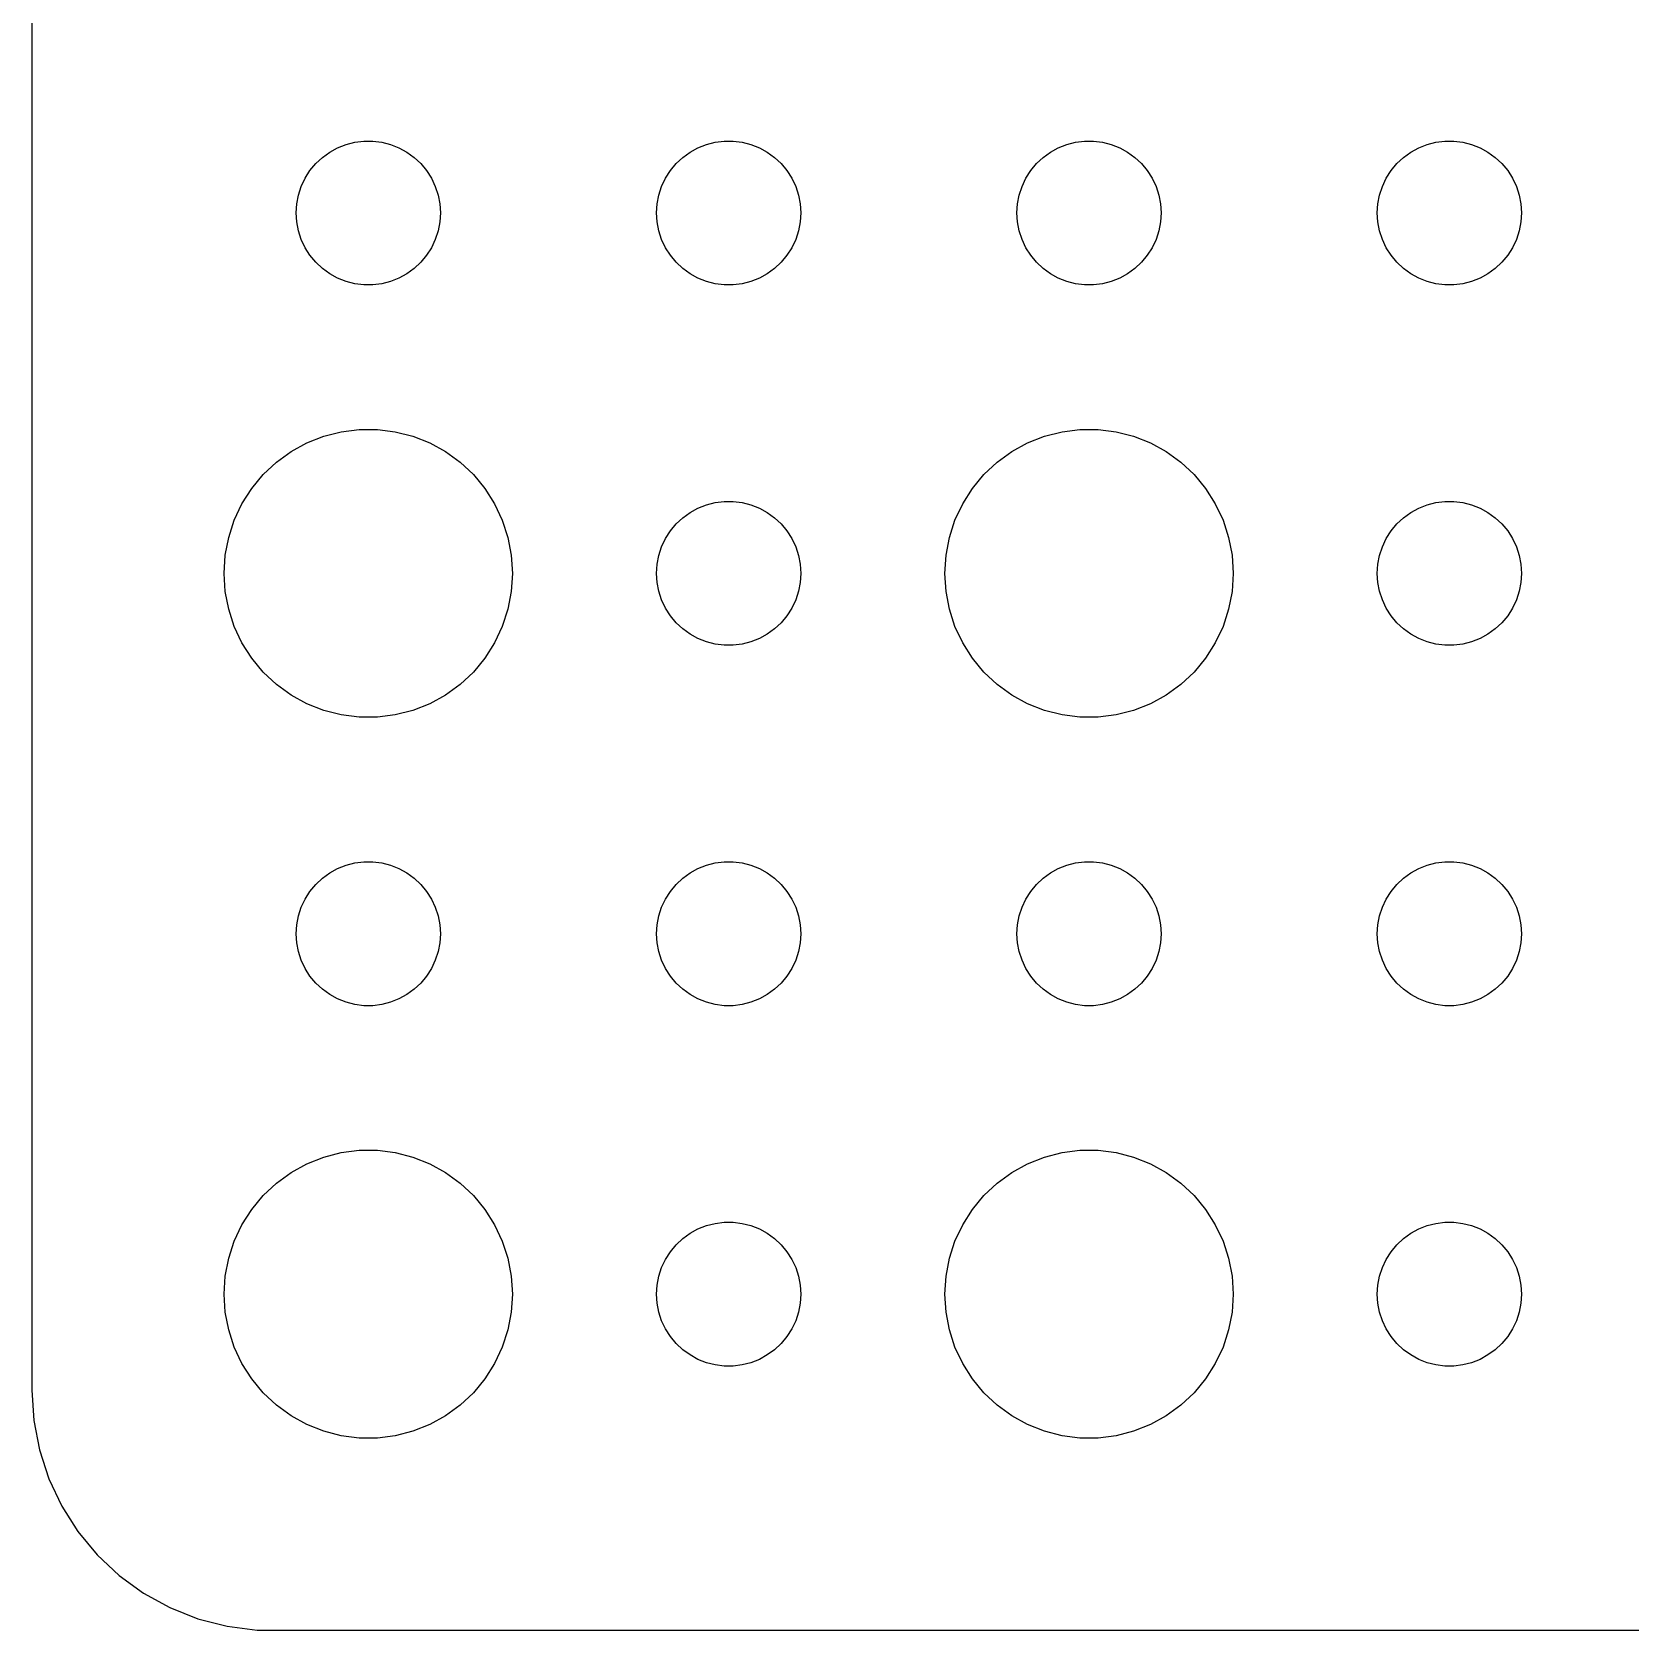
# Model space of a CAD drawing. Header units: metres. Extents: x -37 to 37, y 131 to 289.
# Drawn here: x -37 to -3.74, y 131.01 to 164.27 of the extents above; entities that cross this region are included whole.
import ezdxf

# ---------------------------------------------------------------- set-up
doc = ezdxf.new("R2010")
doc.units = ezdxf.units.M

msp = doc.modelspace()

# ---------------------------------------------------------------- linework, layer by layer
for p, q in [((-37, 200), (-37, 136)), ((-30.2811, 161.973), (-30.0942, 161.997)), ((-30.0942, 161.997), (-29.9058, 161.997)), ((-29.9058, 161.997), (-29.7189, 161.973)), ((-22.7811, 161.973), (-22.5942, 161.997)), ((-22.5942, 161.997), (-22.4058, 161.997)), ((-22.4058, 161.997), (-22.2189, 161.973)), ((-15.2811, 161.973), (-15.0942, 161.997)), ((-15.0942, 161.997), (-14.9058, 161.997)), ((-14.9058, 161.997), (-14.7189, 161.973)), ((-7.78107, 161.973), (-7.59418, 161.997)), ((-7.59418, 161.997), (-7.40581, 161.997)), ((-7.40581, 161.997), (-7.21892, 161.973)), ((-31.0934, 161.527), (-30.9561, 161.656)), ((-30.9561, 161.656), (-30.8037, 161.766)), ((-30.8037, 161.766), (-30.6387, 161.857)), ((-30.6387, 161.857), (-30.4635, 161.927)), ((-30.4635, 161.927), (-30.2811, 161.973)), ((-29.7189, 161.973), (-29.5365, 161.927)), ((-29.5365, 161.927), (-29.3613, 161.857)), ((-29.3613, 161.857), (-29.1963, 161.766)), ((-29.1963, 161.766), (-29.0439, 161.656)), ((-29.0439, 161.656), (-28.9065, 161.527)), ((-23.5934, 161.527), (-23.4561, 161.656)), ((-23.4561, 161.656), (-23.3037, 161.766)), ((-23.3037, 161.766), (-23.1387, 161.857)), ((-23.1387, 161.857), (-22.9635, 161.927)), ((-22.9635, 161.927), (-22.7811, 161.973)), ((-22.2189, 161.973), (-22.0365, 161.927)), ((-22.0365, 161.927), (-21.8613, 161.857)), ((-21.8613, 161.857), (-21.6963, 161.766)), ((-21.6963, 161.766), (-21.5439, 161.656)), ((-21.5439, 161.656), (-21.4065, 161.527)), ((-16.0934, 161.527), (-15.9561, 161.656)), ((-15.9561, 161.656), (-15.8037, 161.766)), ((-15.8037, 161.766), (-15.6387, 161.857)), ((-15.6387, 161.857), (-15.4635, 161.927)), ((-15.4635, 161.927), (-15.2811, 161.973)), ((-14.7189, 161.973), (-14.5365, 161.927)), ((-14.5365, 161.927), (-14.3613, 161.857)), ((-14.3613, 161.857), (-14.1963, 161.766)), ((-14.1963, 161.766), (-14.0439, 161.656)), ((-14.0439, 161.656), (-13.9065, 161.527)), ((-8.59344, 161.527), (-8.45613, 161.656)), ((-8.45613, 161.656), (-8.30373, 161.766)), ((-8.30373, 161.766), (-8.13866, 161.857)), ((-8.13866, 161.857), (-7.96352, 161.927)), ((-7.96352, 161.927), (-7.78107, 161.973)), ((-7.21892, 161.973), (-7.03647, 161.927)), ((-7.03647, 161.927), (-6.86133, 161.857)), ((-6.86133, 161.857), (-6.69626, 161.766)), ((-6.69626, 161.766), (-6.54385, 161.656)), ((-6.54385, 161.656), (-6.40654, 161.527)), ((-31.3145, 161.223), (-31.2135, 161.382)), ((-31.2135, 161.382), (-31.0934, 161.527)), ((-28.9065, 161.527), (-28.7865, 161.382)), ((-28.7865, 161.382), (-28.6855, 161.223)), ((-23.8145, 161.223), (-23.7135, 161.382)), ((-23.7135, 161.382), (-23.5934, 161.527)), ((-21.4065, 161.527), (-21.2865, 161.382)), ((-21.2865, 161.382), (-21.1855, 161.223)), ((-16.3145, 161.223), (-16.2135, 161.382)), ((-16.2135, 161.382), (-16.0934, 161.527)), ((-13.9065, 161.527), (-13.7865, 161.382)), ((-13.7865, 161.382), (-13.6855, 161.223)), ((-8.81445, 161.223), (-8.71352, 161.382)), ((-8.71352, 161.382), (-8.59344, 161.527)), ((-6.40654, 161.527), (-6.28647, 161.382)), ((-6.28647, 161.382), (-6.18553, 161.223)), ((-31.4529, 160.873), (-31.3947, 161.052)), ((-31.3947, 161.052), (-31.3145, 161.223)), ((-28.6855, 161.223), (-28.6053, 161.052)), ((-28.6053, 161.052), (-28.5471, 160.873)), ((-23.9529, 160.873), (-23.8947, 161.052)), ((-23.8947, 161.052), (-23.8145, 161.223)), ((-21.1855, 161.223), (-21.1053, 161.052)), ((-21.1053, 161.052), (-21.0471, 160.873)), ((-16.4529, 160.873), (-16.3947, 161.052)), ((-16.3947, 161.052), (-16.3145, 161.223)), ((-13.6855, 161.223), (-13.6053, 161.052)), ((-13.6053, 161.052), (-13.5471, 160.873)), ((-8.95287, 160.873), (-8.89465, 161.052)), ((-8.89465, 161.052), (-8.81445, 161.223)), ((-6.18553, 161.223), (-6.10533, 161.052)), ((-6.10533, 161.052), (-6.04712, 160.873)), ((-31.5, 160.5), (-31.4882, 160.688)), ((-31.4882, 160.688), (-31.4529, 160.873)), ((-28.5471, 160.873), (-28.5118, 160.688)), ((-28.5118, 160.688), (-28.5, 160.5)), ((-24, 160.5), (-23.9882, 160.688)), ((-23.9882, 160.688), (-23.9529, 160.873)), ((-21.0471, 160.873), (-21.0118, 160.688)), ((-21.0118, 160.688), (-21, 160.5)), ((-16.5, 160.5), (-16.4882, 160.688)), ((-16.4882, 160.688), (-16.4529, 160.873)), ((-13.5471, 160.873), (-13.5118, 160.688)), ((-13.5118, 160.688), (-13.5, 160.5)), ((-9, 160.5), (-8.98816, 160.688)), ((-8.98816, 160.688), (-8.95287, 160.873)), ((-6.04712, 160.873), (-6.01183, 160.688)), ((-6.01183, 160.688), (-6, 160.5)), ((-31.4882, 160.312), (-31.5, 160.5)), ((-28.5, 160.5), (-28.5118, 160.312)), ((-23.9882, 160.312), (-24, 160.5)), ((-21, 160.5), (-21.0118, 160.312)), ((-16.4882, 160.312), (-16.5, 160.5)), ((-13.5, 160.5), (-13.5118, 160.312)), ((-8.98816, 160.312), (-9, 160.5)), ((-6, 160.5), (-6.01183, 160.312)), ((-31.4529, 160.127), (-31.4882, 160.312)), ((-31.3947, 159.948), (-31.4529, 160.127)), ((-28.5471, 160.127), (-28.6053, 159.948)), ((-28.5118, 160.312), (-28.5471, 160.127)), ((-23.9529, 160.127), (-23.9882, 160.312)), ((-23.8947, 159.948), (-23.9529, 160.127)), ((-21.0471, 160.127), (-21.1053, 159.948)), ((-21.0118, 160.312), (-21.0471, 160.127)), ((-16.4529, 160.127), (-16.4882, 160.312)), ((-16.3947, 159.948), (-16.4529, 160.127)), ((-13.5471, 160.127), (-13.6053, 159.948)), ((-13.5118, 160.312), (-13.5471, 160.127)), ((-8.95287, 160.127), (-8.98816, 160.312)), ((-8.89465, 159.948), (-8.95287, 160.127)), ((-6.04712, 160.127), (-6.10533, 159.948)), ((-6.01183, 160.312), (-6.04712, 160.127)), ((-31.3145, 159.777), (-31.3947, 159.948)), ((-31.2135, 159.618), (-31.3145, 159.777)), ((-28.6855, 159.777), (-28.7865, 159.618)), ((-28.6053, 159.948), (-28.6855, 159.777)), ((-23.8145, 159.777), (-23.8947, 159.948)), ((-23.7135, 159.618), (-23.8145, 159.777)), ((-21.1855, 159.777), (-21.2865, 159.618)), ((-21.1053, 159.948), (-21.1855, 159.777)), ((-16.3145, 159.777), (-16.3947, 159.948)), ((-16.2135, 159.618), (-16.3145, 159.777)), ((-13.6855, 159.777), (-13.7865, 159.618)), ((-13.6053, 159.948), (-13.6855, 159.777)), ((-8.81445, 159.777), (-8.89465, 159.948)), ((-8.71352, 159.618), (-8.81445, 159.777)), ((-6.18553, 159.777), (-6.28647, 159.618)), ((-6.10533, 159.948), (-6.18553, 159.777)), ((-31.0934, 159.473), (-31.2135, 159.618)), ((-30.9561, 159.344), (-31.0934, 159.473)), ((-30.8037, 159.234), (-30.9561, 159.344)), ((-29.0439, 159.344), (-29.1963, 159.234)), ((-28.9065, 159.473), (-29.0439, 159.344)), ((-28.7865, 159.618), (-28.9065, 159.473)), ((-23.5934, 159.473), (-23.7135, 159.618)), ((-23.4561, 159.344), (-23.5934, 159.473)), ((-23.3037, 159.234), (-23.4561, 159.344)), ((-21.5439, 159.344), (-21.6963, 159.234)), ((-21.4065, 159.473), (-21.5439, 159.344)), ((-21.2865, 159.618), (-21.4065, 159.473)), ((-16.0934, 159.473), (-16.2135, 159.618)), ((-15.9561, 159.344), (-16.0934, 159.473)), ((-15.8037, 159.234), (-15.9561, 159.344)), ((-14.0439, 159.344), (-14.1963, 159.234)), ((-13.9065, 159.473), (-14.0439, 159.344)), ((-13.7865, 159.618), (-13.9065, 159.473)), ((-8.59344, 159.473), (-8.71352, 159.618)), ((-8.45613, 159.344), (-8.59344, 159.473)), ((-8.30373, 159.234), (-8.45613, 159.344)), ((-6.54385, 159.344), (-6.69626, 159.234)), ((-6.40654, 159.473), (-6.54385, 159.344)), ((-6.28647, 159.618), (-6.40654, 159.473)), ((-30.6387, 159.143), (-30.8037, 159.234)), ((-30.4635, 159.073), (-30.6387, 159.143)), ((-30.2811, 159.027), (-30.4635, 159.073)), ((-30.0942, 159.003), (-30.2811, 159.027)), ((-29.9058, 159.003), (-30.0942, 159.003)), ((-29.7189, 159.027), (-29.9058, 159.003)), ((-29.5365, 159.073), (-29.7189, 159.027)), ((-29.3613, 159.143), (-29.5365, 159.073)), ((-29.1963, 159.234), (-29.3613, 159.143)), ((-23.1387, 159.143), (-23.3037, 159.234)), ((-22.9635, 159.073), (-23.1387, 159.143)), ((-22.7811, 159.027), (-22.9635, 159.073)), ((-22.5942, 159.003), (-22.7811, 159.027)), ((-22.4058, 159.003), (-22.5942, 159.003)), ((-22.2189, 159.027), (-22.4058, 159.003)), ((-22.0365, 159.073), (-22.2189, 159.027)), ((-21.8613, 159.143), (-22.0365, 159.073)), ((-21.6963, 159.234), (-21.8613, 159.143)), ((-15.6387, 159.143), (-15.8037, 159.234)), ((-15.4635, 159.073), (-15.6387, 159.143)), ((-15.2811, 159.027), (-15.4635, 159.073)), ((-15.0942, 159.003), (-15.2811, 159.027)), ((-14.9058, 159.003), (-15.0942, 159.003)), ((-14.7189, 159.027), (-14.9058, 159.003)), ((-14.5365, 159.073), (-14.7189, 159.027)), ((-14.3613, 159.143), (-14.5365, 159.073)), ((-14.1963, 159.234), (-14.3613, 159.143)), ((-8.13866, 159.143), (-8.30373, 159.234)), ((-7.96352, 159.073), (-8.13866, 159.143)), ((-7.78107, 159.027), (-7.96352, 159.073)), ((-7.59418, 159.003), (-7.78107, 159.027)), ((-7.40581, 159.003), (-7.59418, 159.003)), ((-7.21892, 159.027), (-7.40581, 159.003)), ((-7.03647, 159.073), (-7.21892, 159.027)), ((-6.86133, 159.143), (-7.03647, 159.073)), ((-6.69626, 159.234), (-6.86133, 159.143)), ((-30.5621, 155.947), (-30.1884, 155.994)), ((-30.1884, 155.994), (-29.8116, 155.994)), ((-29.8116, 155.994), (-29.4379, 155.947)), ((-15.5621, 155.947), (-15.1884, 155.994)), ((-15.1884, 155.994), (-14.8116, 155.994)), ((-14.8116, 155.994), (-14.4379, 155.947)), ((-31.6075, 155.533), (-31.2773, 155.714)), ((-31.2773, 155.714), (-30.927, 155.853)), ((-30.927, 155.853), (-30.5621, 155.947)), ((-29.4379, 155.947), (-29.0729, 155.853)), ((-29.0729, 155.853), (-28.7227, 155.714)), ((-28.7227, 155.714), (-28.3925, 155.533)), ((-16.6075, 155.533), (-16.2773, 155.714)), ((-16.2773, 155.714), (-15.927, 155.853)), ((-15.927, 155.853), (-15.5621, 155.947)), ((-14.4379, 155.947), (-14.0729, 155.853)), ((-14.0729, 155.853), (-13.7227, 155.714)), ((-13.7227, 155.714), (-13.3925, 155.533)), ((-31.9123, 155.312), (-31.6075, 155.533)), ((-28.3925, 155.533), (-28.0877, 155.312)), ((-16.9123, 155.312), (-16.6075, 155.533)), ((-13.3925, 155.533), (-13.0877, 155.312)), ((-32.427, 154.763), (-32.1869, 155.054)), ((-32.1869, 155.054), (-31.9123, 155.312)), ((-28.0877, 155.312), (-27.8131, 155.054)), ((-27.8131, 155.054), (-27.5729, 154.763)), ((-17.427, 154.763), (-17.1869, 155.054)), ((-17.1869, 155.054), (-16.9123, 155.312)), ((-13.0877, 155.312), (-12.8131, 155.054)), ((-12.8131, 155.054), (-12.5729, 154.763)), ((-32.6289, 154.445), (-32.427, 154.763)), ((-27.5729, 154.763), (-27.3711, 154.445)), ((-17.6289, 154.445), (-17.427, 154.763)), ((-12.5729, 154.763), (-12.3711, 154.445)), ((-32.7893, 154.104), (-32.6289, 154.445)), ((-27.3711, 154.445), (-27.2107, 154.104)), ((-23.3037, 154.266), (-23.1387, 154.357)), ((-23.1387, 154.357), (-22.9635, 154.427)), ((-22.9635, 154.427), (-22.7811, 154.473)), ((-22.7811, 154.473), (-22.5942, 154.497)), ((-22.5942, 154.497), (-22.4058, 154.497)), ((-22.4058, 154.497), (-22.2189, 154.473)), ((-22.2189, 154.473), (-22.0365, 154.427)), ((-22.0365, 154.427), (-21.8613, 154.357)), ((-21.8613, 154.357), (-21.6963, 154.266)), ((-17.7893, 154.104), (-17.6289, 154.445)), ((-12.3711, 154.445), (-12.2107, 154.104)), ((-8.30373, 154.266), (-8.13866, 154.357)), ((-8.13866, 154.357), (-7.96352, 154.427)), ((-7.96352, 154.427), (-7.78107, 154.473)), ((-7.78107, 154.473), (-7.59418, 154.497)), ((-7.59418, 154.497), (-7.40581, 154.497)), ((-7.40581, 154.497), (-7.21892, 154.473)), ((-7.21892, 154.473), (-7.03647, 154.427)), ((-7.03647, 154.427), (-6.86133, 154.357)), ((-6.86133, 154.357), (-6.69626, 154.266)), ((-32.9057, 153.746), (-32.7893, 154.104)), ((-27.2107, 154.104), (-27.0942, 153.746)), ((-23.7135, 153.882), (-23.5934, 154.027)), ((-23.5934, 154.027), (-23.4561, 154.156)), ((-23.4561, 154.156), (-23.3037, 154.266)), ((-21.6963, 154.266), (-21.5439, 154.156)), ((-21.5439, 154.156), (-21.4065, 154.027)), ((-21.4065, 154.027), (-21.2865, 153.882)), ((-17.9057, 153.746), (-17.7893, 154.104)), ((-12.2107, 154.104), (-12.0942, 153.746)), ((-8.71352, 153.882), (-8.59344, 154.027)), ((-8.59344, 154.027), (-8.45613, 154.156)), ((-8.45613, 154.156), (-8.30373, 154.266)), ((-6.69626, 154.266), (-6.54385, 154.156)), ((-6.54385, 154.156), (-6.40654, 154.027)), ((-6.40654, 154.027), (-6.28647, 153.882)), ((-32.9763, 153.376), (-32.9057, 153.746)), ((-27.0942, 153.746), (-27.0237, 153.376)), ((-23.8947, 153.552), (-23.8145, 153.723)), ((-23.8145, 153.723), (-23.7135, 153.882)), ((-21.2865, 153.882), (-21.1855, 153.723)), ((-21.1855, 153.723), (-21.1053, 153.552)), ((-17.9763, 153.376), (-17.9057, 153.746)), ((-12.0942, 153.746), (-12.0237, 153.376)), ((-8.89465, 153.552), (-8.81445, 153.723)), ((-8.81445, 153.723), (-8.71352, 153.882)), ((-6.28647, 153.882), (-6.18553, 153.723)), ((-6.18553, 153.723), (-6.10533, 153.552)), ((-33, 153), (-32.9763, 153.376)), ((-27.0237, 153.376), (-27, 153)), ((-23.9882, 153.188), (-23.9529, 153.373)), ((-23.9529, 153.373), (-23.8947, 153.552)), ((-21.1053, 153.552), (-21.0471, 153.373)), ((-21.0471, 153.373), (-21.0118, 153.188)), ((-18, 153), (-17.9763, 153.376)), ((-12.0237, 153.376), (-12, 153)), ((-8.98816, 153.188), (-8.95287, 153.373)), ((-8.95287, 153.373), (-8.89465, 153.552)), ((-6.10533, 153.552), (-6.04712, 153.373)), ((-6.04712, 153.373), (-6.01183, 153.188)), ((-32.9763, 152.624), (-33, 153)), ((-27, 153), (-27.0237, 152.624)), ((-24, 153), (-23.9882, 153.188)), ((-23.9882, 152.812), (-24, 153)), ((-21.0118, 153.188), (-21, 153)), ((-21, 153), (-21.0118, 152.812)), ((-17.9763, 152.624), (-18, 153)), ((-12, 153), (-12.0237, 152.624)), ((-9, 153), (-8.98816, 153.188)), ((-8.98816, 152.812), (-9, 153)), ((-6.01183, 153.188), (-6, 153)), ((-6, 153), (-6.01183, 152.812)), ((-23.9529, 152.627), (-23.9882, 152.812)), ((-21.0118, 152.812), (-21.0471, 152.627)), ((-8.95287, 152.627), (-8.98816, 152.812)), ((-6.01183, 152.812), (-6.04712, 152.627)), ((-32.9057, 152.254), (-32.9763, 152.624)), ((-27.0237, 152.624), (-27.0942, 152.254)), ((-23.8947, 152.448), (-23.9529, 152.627)), ((-23.8145, 152.277), (-23.8947, 152.448)), ((-21.1053, 152.448), (-21.1855, 152.277)), ((-21.0471, 152.627), (-21.1053, 152.448)), ((-17.9057, 152.254), (-17.9763, 152.624)), ((-12.0237, 152.624), (-12.0942, 152.254)), ((-8.89465, 152.448), (-8.95287, 152.627)), ((-8.81445, 152.277), (-8.89465, 152.448)), ((-6.10533, 152.448), (-6.18553, 152.277)), ((-6.04712, 152.627), (-6.10533, 152.448)), ((-32.7893, 151.896), (-32.9057, 152.254)), ((-27.0942, 152.254), (-27.2107, 151.896)), ((-23.7135, 152.118), (-23.8145, 152.277)), ((-23.5934, 151.973), (-23.7135, 152.118)), ((-21.2865, 152.118), (-21.4065, 151.973)), ((-21.1855, 152.277), (-21.2865, 152.118)), ((-17.7893, 151.896), (-17.9057, 152.254)), ((-12.0942, 152.254), (-12.2107, 151.896)), ((-8.71352, 152.118), (-8.81445, 152.277)), ((-8.59344, 151.973), (-8.71352, 152.118)), ((-6.28647, 152.118), (-6.40654, 151.973)), ((-6.18553, 152.277), (-6.28647, 152.118)), ((-32.6289, 151.555), (-32.7893, 151.896)), ((-27.2107, 151.896), (-27.3711, 151.555)), ((-23.4561, 151.844), (-23.5934, 151.973)), ((-23.3037, 151.734), (-23.4561, 151.844)), ((-23.1387, 151.643), (-23.3037, 151.734)), ((-21.6963, 151.734), (-21.8613, 151.643)), ((-21.5439, 151.844), (-21.6963, 151.734)), ((-21.4065, 151.973), (-21.5439, 151.844)), ((-17.6289, 151.555), (-17.7893, 151.896)), ((-12.2107, 151.896), (-12.3711, 151.555)), ((-8.45613, 151.844), (-8.59344, 151.973)), ((-8.30373, 151.734), (-8.45613, 151.844)), ((-8.13866, 151.643), (-8.30373, 151.734)), ((-6.69626, 151.734), (-6.86133, 151.643)), ((-6.54385, 151.844), (-6.69626, 151.734)), ((-6.40654, 151.973), (-6.54385, 151.844)), ((-32.427, 151.237), (-32.6289, 151.555)), ((-27.3711, 151.555), (-27.5729, 151.237)), ((-22.9635, 151.573), (-23.1387, 151.643)), ((-22.7811, 151.527), (-22.9635, 151.573)), ((-22.5942, 151.503), (-22.7811, 151.527)), ((-22.4058, 151.503), (-22.5942, 151.503)), ((-22.2189, 151.527), (-22.4058, 151.503)), ((-22.0365, 151.573), (-22.2189, 151.527)), ((-21.8613, 151.643), (-22.0365, 151.573)), ((-17.427, 151.237), (-17.6289, 151.555)), ((-12.3711, 151.555), (-12.5729, 151.237)), ((-7.96352, 151.573), (-8.13866, 151.643)), ((-7.78107, 151.527), (-7.96352, 151.573)), ((-7.59418, 151.503), (-7.78107, 151.527)), ((-7.40581, 151.503), (-7.59418, 151.503)), ((-7.21892, 151.527), (-7.40581, 151.503)), ((-7.03647, 151.573), (-7.21892, 151.527)), ((-6.86133, 151.643), (-7.03647, 151.573)), ((-32.1869, 150.946), (-32.427, 151.237)), ((-27.5729, 151.237), (-27.8131, 150.946)), ((-17.1869, 150.946), (-17.427, 151.237)), ((-12.5729, 151.237), (-12.8131, 150.946)), ((-31.9123, 150.688), (-32.1869, 150.946)), ((-31.6075, 150.467), (-31.9123, 150.688)), ((-28.0877, 150.688), (-28.3925, 150.467)), ((-27.8131, 150.946), (-28.0877, 150.688)), ((-16.9123, 150.688), (-17.1869, 150.946)), ((-16.6075, 150.467), (-16.9123, 150.688)), ((-13.0877, 150.688), (-13.3925, 150.467)), ((-12.8131, 150.946), (-13.0877, 150.688)), ((-31.2773, 150.286), (-31.6075, 150.467)), ((-28.3925, 150.467), (-28.7227, 150.286)), ((-16.2773, 150.286), (-16.6075, 150.467)), ((-13.3925, 150.467), (-13.7227, 150.286)), ((-30.927, 150.147), (-31.2773, 150.286)), ((-30.5621, 150.053), (-30.927, 150.147)), ((-30.1884, 150.006), (-30.5621, 150.053)), ((-29.8116, 150.006), (-30.1884, 150.006)), ((-29.4379, 150.053), (-29.8116, 150.006)), ((-29.0729, 150.147), (-29.4379, 150.053)), ((-28.7227, 150.286), (-29.0729, 150.147)), ((-15.927, 150.147), (-16.2773, 150.286)), ((-15.5621, 150.053), (-15.927, 150.147)), ((-15.1884, 150.006), (-15.5621, 150.053)), ((-14.8116, 150.006), (-15.1884, 150.006)), ((-14.4379, 150.053), (-14.8116, 150.006)), ((-14.0729, 150.147), (-14.4379, 150.053)), ((-13.7227, 150.286), (-14.0729, 150.147)), ((-30.9561, 146.656), (-30.8037, 146.766)), ((-30.8037, 146.766), (-30.6387, 146.857)), ((-30.6387, 146.857), (-30.4635, 146.927)), ((-30.4635, 146.927), (-30.2811, 146.973)), ((-30.2811, 146.973), (-30.0942, 146.997)), ((-30.0942, 146.997), (-29.9058, 146.997)), ((-29.9058, 146.997), (-29.7189, 146.973)), ((-29.7189, 146.973), (-29.5365, 146.927)), ((-29.5365, 146.927), (-29.3613, 146.857)), ((-29.3613, 146.857), (-29.1963, 146.766)), ((-29.1963, 146.766), (-29.0439, 146.656)), ((-23.4561, 146.656), (-23.3037, 146.766)), ((-23.3037, 146.766), (-23.1387, 146.857)), ((-23.1387, 146.857), (-22.9635, 146.927)), ((-22.9635, 146.927), (-22.7811, 146.973)), ((-22.7811, 146.973), (-22.5942, 146.997)), ((-22.5942, 146.997), (-22.4058, 146.997)), ((-22.4058, 146.997), (-22.2189, 146.973)), ((-22.2189, 146.973), (-22.0365, 146.927)), ((-22.0365, 146.927), (-21.8613, 146.857)), ((-21.8613, 146.857), (-21.6963, 146.766)), ((-21.6963, 146.766), (-21.5439, 146.656)), ((-15.9561, 146.656), (-15.8037, 146.766)), ((-15.8037, 146.766), (-15.6387, 146.857)), ((-15.6387, 146.857), (-15.4635, 146.927)), ((-15.4635, 146.927), (-15.2811, 146.973)), ((-15.2811, 146.973), (-15.0942, 146.997)), ((-15.0942, 146.997), (-14.9058, 146.997)), ((-14.9058, 146.997), (-14.7189, 146.973)), ((-14.7189, 146.973), (-14.5365, 146.927)), ((-14.5365, 146.927), (-14.3613, 146.857)), ((-14.3613, 146.857), (-14.1963, 146.766)), ((-14.1963, 146.766), (-14.0439, 146.656)), ((-8.45613, 146.656), (-8.30373, 146.766)), ((-8.30373, 146.766), (-8.13866, 146.857)), ((-8.13866, 146.857), (-7.96352, 146.927)), ((-7.96352, 146.927), (-7.78107, 146.973)), ((-7.78107, 146.973), (-7.59418, 146.997)), ((-7.59418, 146.997), (-7.40581, 146.997)), ((-7.40581, 146.997), (-7.21892, 146.973)), ((-7.21892, 146.973), (-7.03647, 146.927)), ((-7.03647, 146.927), (-6.86133, 146.857)), ((-6.86133, 146.857), (-6.69626, 146.766)), ((-6.69626, 146.766), (-6.54385, 146.656)), ((-31.3145, 146.223), (-31.2135, 146.382)), ((-31.2135, 146.382), (-31.0934, 146.527)), ((-31.0934, 146.527), (-30.9561, 146.656)), ((-29.0439, 146.656), (-28.9065, 146.527)), ((-28.9065, 146.527), (-28.7865, 146.382)), ((-28.7865, 146.382), (-28.6855, 146.223)), ((-23.8145, 146.223), (-23.7135, 146.382)), ((-23.7135, 146.382), (-23.5934, 146.527)), ((-23.5934, 146.527), (-23.4561, 146.656)), ((-21.5439, 146.656), (-21.4065, 146.527)), ((-21.4065, 146.527), (-21.2865, 146.382)), ((-21.2865, 146.382), (-21.1855, 146.223)), ((-16.3145, 146.223), (-16.2135, 146.382)), ((-16.2135, 146.382), (-16.0934, 146.527)), ((-16.0934, 146.527), (-15.9561, 146.656)), ((-14.0439, 146.656), (-13.9065, 146.527)), ((-13.9065, 146.527), (-13.7865, 146.382)), ((-13.7865, 146.382), (-13.6855, 146.223)), ((-8.81445, 146.223), (-8.71352, 146.382)), ((-8.71352, 146.382), (-8.59344, 146.527)), ((-8.59344, 146.527), (-8.45613, 146.656)), ((-6.54385, 146.656), (-6.40654, 146.527)), ((-6.40654, 146.527), (-6.28647, 146.382)), ((-6.28647, 146.382), (-6.18553, 146.223)), ((-31.4529, 145.873), (-31.3947, 146.052)), ((-31.3947, 146.052), (-31.3145, 146.223)), ((-28.6855, 146.223), (-28.6053, 146.052)), ((-28.6053, 146.052), (-28.5471, 145.873)), ((-23.9529, 145.873), (-23.8947, 146.052)), ((-23.8947, 146.052), (-23.8145, 146.223)), ((-21.1855, 146.223), (-21.1053, 146.052)), ((-21.1053, 146.052), (-21.0471, 145.873)), ((-16.4529, 145.873), (-16.3947, 146.052)), ((-16.3947, 146.052), (-16.3145, 146.223)), ((-13.6855, 146.223), (-13.6053, 146.052)), ((-13.6053, 146.052), (-13.5471, 145.873)), ((-8.95287, 145.873), (-8.89465, 146.052)), ((-8.89465, 146.052), (-8.81445, 146.223)), ((-6.18553, 146.223), (-6.10533, 146.052)), ((-6.10533, 146.052), (-6.04712, 145.873)), ((-31.5, 145.5), (-31.4882, 145.688)), ((-31.4882, 145.688), (-31.4529, 145.873)), ((-28.5471, 145.873), (-28.5118, 145.688)), ((-28.5118, 145.688), (-28.5, 145.5)), ((-24, 145.5), (-23.9882, 145.688)), ((-23.9882, 145.688), (-23.9529, 145.873)), ((-21.0471, 145.873), (-21.0118, 145.688)), ((-21.0118, 145.688), (-21, 145.5)), ((-16.5, 145.5), (-16.4882, 145.688)), ((-16.4882, 145.688), (-16.4529, 145.873)), ((-13.5471, 145.873), (-13.5118, 145.688)), ((-13.5118, 145.688), (-13.5, 145.5)), ((-9, 145.5), (-8.98816, 145.688)), ((-8.98816, 145.688), (-8.95287, 145.873)), ((-6.04712, 145.873), (-6.01183, 145.688)), ((-6.01183, 145.688), (-6, 145.5)), ((-31.4882, 145.312), (-31.5, 145.5)), ((-28.5, 145.5), (-28.5118, 145.312)), ((-23.9882, 145.312), (-24, 145.5)), ((-21, 145.5), (-21.0118, 145.312)), ((-16.4882, 145.312), (-16.5, 145.5)), ((-13.5, 145.5), (-13.5118, 145.312)), ((-8.98816, 145.312), (-9, 145.5)), ((-6, 145.5), (-6.01183, 145.312)), ((-31.4529, 145.127), (-31.4882, 145.312)), ((-31.3947, 144.948), (-31.4529, 145.127)), ((-28.5471, 145.127), (-28.6053, 144.948)), ((-28.5118, 145.312), (-28.5471, 145.127)), ((-23.9529, 145.127), (-23.9882, 145.312)), ((-23.8947, 144.948), (-23.9529, 145.127)), ((-21.0471, 145.127), (-21.1053, 144.948)), ((-21.0118, 145.312), (-21.0471, 145.127)), ((-16.4529, 145.127), (-16.4882, 145.312)), ((-16.3947, 144.948), (-16.4529, 145.127)), ((-13.5471, 145.127), (-13.6053, 144.948)), ((-13.5118, 145.312), (-13.5471, 145.127)), ((-8.95287, 145.127), (-8.98816, 145.312)), ((-8.89465, 144.948), (-8.95287, 145.127)), ((-6.04712, 145.127), (-6.10533, 144.948)), ((-6.01183, 145.312), (-6.04712, 145.127)), ((-31.3145, 144.777), (-31.3947, 144.948)), ((-31.2135, 144.618), (-31.3145, 144.777)), ((-28.6855, 144.777), (-28.7865, 144.618)), ((-28.6053, 144.948), (-28.6855, 144.777)), ((-23.8145, 144.777), (-23.8947, 144.948)), ((-23.7135, 144.618), (-23.8145, 144.777)), ((-21.1855, 144.777), (-21.2865, 144.618)), ((-21.1053, 144.948), (-21.1855, 144.777)), ((-16.3145, 144.777), (-16.3947, 144.948)), ((-16.2135, 144.618), (-16.3145, 144.777)), ((-13.6855, 144.777), (-13.7865, 144.618)), ((-13.6053, 144.948), (-13.6855, 144.777)), ((-8.81445, 144.777), (-8.89465, 144.948)), ((-8.71352, 144.618), (-8.81445, 144.777)), ((-6.18553, 144.777), (-6.28647, 144.618)), ((-6.10533, 144.948), (-6.18553, 144.777)), ((-31.0934, 144.473), (-31.2135, 144.618)), ((-30.9561, 144.344), (-31.0934, 144.473)), ((-28.9065, 144.473), (-29.0439, 144.344)), ((-28.7865, 144.618), (-28.9065, 144.473)), ((-23.5934, 144.473), (-23.7135, 144.618)), ((-23.4561, 144.344), (-23.5934, 144.473)), ((-21.4065, 144.473), (-21.5439, 144.344)), ((-21.2865, 144.618), (-21.4065, 144.473)), ((-16.0934, 144.473), (-16.2135, 144.618)), ((-15.9561, 144.344), (-16.0934, 144.473)), ((-13.9065, 144.473), (-14.0439, 144.344)), ((-13.7865, 144.618), (-13.9065, 144.473)), ((-8.59344, 144.473), (-8.71352, 144.618)), ((-8.45613, 144.344), (-8.59344, 144.473)), ((-6.40654, 144.473), (-6.54385, 144.344)), ((-6.28647, 144.618), (-6.40654, 144.473)), ((-30.8037, 144.234), (-30.9561, 144.344)), ((-30.6387, 144.143), (-30.8037, 144.234)), ((-30.4635, 144.073), (-30.6387, 144.143)), ((-30.2811, 144.027), (-30.4635, 144.073)), ((-30.0942, 144.003), (-30.2811, 144.027)), ((-29.7189, 144.027), (-29.9058, 144.003)), ((-29.5365, 144.073), (-29.7189, 144.027)), ((-29.3613, 144.143), (-29.5365, 144.073)), ((-29.1963, 144.234), (-29.3613, 144.143)), ((-29.0439, 144.344), (-29.1963, 144.234)), ((-23.3037, 144.234), (-23.4561, 144.344)), ((-23.1387, 144.143), (-23.3037, 144.234)), ((-22.9635, 144.073), (-23.1387, 144.143)), ((-22.7811, 144.027), (-22.9635, 144.073)), ((-22.5942, 144.003), (-22.7811, 144.027)), ((-22.2189, 144.027), (-22.4058, 144.003)), ((-22.0365, 144.073), (-22.2189, 144.027)), ((-21.8613, 144.143), (-22.0365, 144.073)), ((-21.6963, 144.234), (-21.8613, 144.143)), ((-21.5439, 144.344), (-21.6963, 144.234)), ((-15.8037, 144.234), (-15.9561, 144.344)), ((-15.6387, 144.143), (-15.8037, 144.234)), ((-15.4635, 144.073), (-15.6387, 144.143)), ((-15.2811, 144.027), (-15.4635, 144.073)), ((-15.0942, 144.003), (-15.2811, 144.027)), ((-14.7189, 144.027), (-14.9058, 144.003)), ((-14.5365, 144.073), (-14.7189, 144.027)), ((-14.3613, 144.143), (-14.5365, 144.073)), ((-14.1963, 144.234), (-14.3613, 144.143)), ((-14.0439, 144.344), (-14.1963, 144.234)), ((-8.30373, 144.234), (-8.45613, 144.344)), ((-8.13866, 144.143), (-8.30373, 144.234)), ((-7.96352, 144.073), (-8.13866, 144.143)), ((-7.78107, 144.027), (-7.96352, 144.073)), ((-7.59418, 144.003), (-7.78107, 144.027)), ((-7.21892, 144.027), (-7.40581, 144.003)), ((-7.03647, 144.073), (-7.21892, 144.027)), ((-6.86133, 144.143), (-7.03647, 144.073)), ((-6.69626, 144.234), (-6.86133, 144.143)), ((-6.54385, 144.344), (-6.69626, 144.234)), ((-29.9058, 144.003), (-30.0942, 144.003)), ((-22.4058, 144.003), (-22.5942, 144.003)), ((-14.9058, 144.003), (-15.0942, 144.003)), ((-7.40581, 144.003), (-7.59418, 144.003)), ((-31.6075, 140.533), (-31.2773, 140.714)), ((-31.2773, 140.714), (-30.927, 140.853)), ((-30.927, 140.853), (-30.5621, 140.947)), ((-30.5621, 140.947), (-30.1884, 140.994)), ((-30.1884, 140.994), (-29.8116, 140.994)), ((-29.8116, 140.994), (-29.4379, 140.947)), ((-29.4379, 140.947), (-29.0729, 140.853)), ((-29.0729, 140.853), (-28.7227, 140.714)), ((-28.7227, 140.714), (-28.3925, 140.533)), ((-16.6075, 140.533), (-16.2773, 140.714)), ((-16.2773, 140.714), (-15.927, 140.853)), ((-15.927, 140.853), (-15.5621, 140.947)), ((-15.5621, 140.947), (-15.1884, 140.994)), ((-15.1884, 140.994), (-14.8116, 140.994)), ((-14.8116, 140.994), (-14.4379, 140.947)), ((-14.4379, 140.947), (-14.0729, 140.853)), ((-14.0729, 140.853), (-13.7227, 140.714)), ((-13.7227, 140.714), (-13.3925, 140.533)), ((-31.9123, 140.312), (-31.6075, 140.533)), ((-28.3925, 140.533), (-28.0877, 140.312)), ((-16.9123, 140.312), (-16.6075, 140.533)), ((-13.3925, 140.533), (-13.0877, 140.312)), ((-32.427, 139.763), (-32.1869, 140.054)), ((-32.1869, 140.054), (-31.9123, 140.312)), ((-28.0877, 140.312), (-27.8131, 140.054)), ((-27.8131, 140.054), (-27.5729, 139.763)), ((-17.427, 139.763), (-17.1869, 140.054)), ((-17.1869, 140.054), (-16.9123, 140.312)), ((-13.0877, 140.312), (-12.8131, 140.054)), ((-12.8131, 140.054), (-12.5729, 139.763)), ((-32.6289, 139.445), (-32.427, 139.763)), ((-27.5729, 139.763), (-27.3711, 139.445)), ((-17.6289, 139.445), (-17.427, 139.763)), ((-12.5729, 139.763), (-12.3711, 139.445)), ((-32.7893, 139.104), (-32.6289, 139.445)), ((-27.3711, 139.445), (-27.2107, 139.104)), ((-23.1387, 139.357), (-22.9635, 139.427)), ((-22.9635, 139.427), (-22.7811, 139.473)), ((-22.7811, 139.473), (-22.5942, 139.497)), ((-22.5942, 139.497), (-22.4058, 139.497)), ((-22.4058, 139.497), (-22.2189, 139.473)), ((-22.2189, 139.473), (-22.0365, 139.427)), ((-22.0365, 139.427), (-21.8613, 139.357)), ((-17.7893, 139.104), (-17.6289, 139.445)), ((-12.3711, 139.445), (-12.2107, 139.104)), ((-8.13866, 139.357), (-7.96352, 139.427)), ((-7.96352, 139.427), (-7.78107, 139.473)), ((-7.78107, 139.473), (-7.59418, 139.497)), ((-7.59418, 139.497), (-7.40581, 139.497)), ((-7.40581, 139.497), (-7.21892, 139.473)), ((-7.21892, 139.473), (-7.03647, 139.427)), ((-7.03647, 139.427), (-6.86133, 139.357)), ((-32.9057, 138.746), (-32.7893, 139.104)), ((-27.2107, 139.104), (-27.0942, 138.746)), ((-23.7135, 138.882), (-23.5934, 139.027)), ((-23.5934, 139.027), (-23.4561, 139.156)), ((-23.4561, 139.156), (-23.3037, 139.266)), ((-23.3037, 139.266), (-23.1387, 139.357)), ((-21.8613, 139.357), (-21.6963, 139.266)), ((-21.6963, 139.266), (-21.5439, 139.156)), ((-21.5439, 139.156), (-21.4065, 139.027)), ((-21.4065, 139.027), (-21.2865, 138.882)), ((-17.9057, 138.746), (-17.7893, 139.104)), ((-12.2107, 139.104), (-12.0942, 138.746)), ((-8.71352, 138.882), (-8.59344, 139.027)), ((-8.59344, 139.027), (-8.45613, 139.156)), ((-8.45613, 139.156), (-8.30373, 139.266)), ((-8.30373, 139.266), (-8.13866, 139.357)), ((-6.86133, 139.357), (-6.69626, 139.266)), ((-6.69626, 139.266), (-6.54385, 139.156)), ((-6.54385, 139.156), (-6.40654, 139.027)), ((-6.40654, 139.027), (-6.28647, 138.882)), ((-32.9763, 138.376), (-32.9057, 138.746)), ((-27.0942, 138.746), (-27.0237, 138.376)), ((-23.8947, 138.552), (-23.8145, 138.723)), ((-23.8145, 138.723), (-23.7135, 138.882)), ((-21.2865, 138.882), (-21.1855, 138.723)), ((-21.1855, 138.723), (-21.1053, 138.552)), ((-17.9763, 138.376), (-17.9057, 138.746)), ((-12.0942, 138.746), (-12.0237, 138.376)), ((-8.89465, 138.552), (-8.81445, 138.723)), ((-8.81445, 138.723), (-8.71352, 138.882)), ((-6.28647, 138.882), (-6.18553, 138.723)), ((-6.18553, 138.723), (-6.10533, 138.552)), ((-33, 138), (-32.9763, 138.376)), ((-27.0237, 138.376), (-27, 138)), ((-23.9882, 138.188), (-23.9529, 138.373)), ((-23.9529, 138.373), (-23.8947, 138.552)), ((-21.1053, 138.552), (-21.0471, 138.373)), ((-21.0471, 138.373), (-21.0118, 138.188)), ((-18, 138), (-17.9763, 138.376)), ((-12.0237, 138.376), (-12, 138)), ((-8.98816, 138.188), (-8.95287, 138.373)), ((-8.95287, 138.373), (-8.89465, 138.552)), ((-6.10533, 138.552), (-6.04712, 138.373)), ((-6.04712, 138.373), (-6.01183, 138.188)), ((-24, 138), (-23.9882, 138.188)), ((-21.0118, 138.188), (-21, 138)), ((-9, 138), (-8.98816, 138.188)), ((-6.01183, 138.188), (-6, 138)), ((-32.9763, 137.624), (-33, 138)), ((-27, 138), (-27.0237, 137.624)), ((-23.9882, 137.812), (-24, 138)), ((-23.9529, 137.627), (-23.9882, 137.812)), ((-21.0118, 137.812), (-21.0471, 137.627)), ((-21, 138), (-21.0118, 137.812)), ((-17.9763, 137.624), (-18, 138)), ((-12, 138), (-12.0237, 137.624)), ((-8.98816, 137.812), (-9, 138)), ((-8.95287, 137.627), (-8.98816, 137.812)), ((-6.01183, 137.812), (-6.04712, 137.627)), ((-6, 138), (-6.01183, 137.812)), ((-32.9057, 137.254), (-32.9763, 137.624)), ((-27.0237, 137.624), (-27.0942, 137.254)), ((-23.8947, 137.448), (-23.9529, 137.627)), ((-23.8145, 137.277), (-23.8947, 137.448)), ((-21.1053, 137.448), (-21.1855, 137.277)), ((-21.0471, 137.627), (-21.1053, 137.448)), ((-17.9057, 137.254), (-17.9763, 137.624)), ((-12.0237, 137.624), (-12.0942, 137.254)), ((-8.89465, 137.448), (-8.95287, 137.627)), ((-8.81445, 137.277), (-8.89465, 137.448)), ((-6.10533, 137.448), (-6.18553, 137.277)), ((-6.04712, 137.627), (-6.10533, 137.448)), ((-32.7893, 136.896), (-32.9057, 137.254)), ((-27.0942, 137.254), (-27.2107, 136.896)), ((-23.7135, 137.118), (-23.8145, 137.277)), ((-23.5934, 136.973), (-23.7135, 137.118)), ((-21.2865, 137.118), (-21.4065, 136.973)), ((-21.1855, 137.277), (-21.2865, 137.118)), ((-17.7893, 136.896), (-17.9057, 137.254)), ((-12.0942, 137.254), (-12.2107, 136.896)), ((-8.71352, 137.118), (-8.81445, 137.277)), ((-8.59344, 136.973), (-8.71352, 137.118)), ((-6.28647, 137.118), (-6.40654, 136.973)), ((-6.18553, 137.277), (-6.28647, 137.118)), ((-32.6289, 136.555), (-32.7893, 136.896)), ((-27.2107, 136.896), (-27.3711, 136.555)), ((-23.4561, 136.844), (-23.5934, 136.973)), ((-23.3037, 136.734), (-23.4561, 136.844)), ((-23.1387, 136.643), (-23.3037, 136.734)), ((-21.6963, 136.734), (-21.8613, 136.643)), ((-21.5439, 136.844), (-21.6963, 136.734)), ((-21.4065, 136.973), (-21.5439, 136.844)), ((-17.6289, 136.555), (-17.7893, 136.896)), ((-12.2107, 136.896), (-12.3711, 136.555)), ((-8.45613, 136.844), (-8.59344, 136.973)), ((-8.30373, 136.734), (-8.45613, 136.844)), ((-8.13866, 136.643), (-8.30373, 136.734)), ((-6.69626, 136.734), (-6.86133, 136.643)), ((-6.54385, 136.844), (-6.69626, 136.734)), ((-6.40654, 136.973), (-6.54385, 136.844)), ((-32.427, 136.237), (-32.6289, 136.555)), ((-27.3711, 136.555), (-27.5729, 136.237)), ((-22.9635, 136.573), (-23.1387, 136.643)), ((-22.7811, 136.527), (-22.9635, 136.573)), ((-22.5942, 136.503), (-22.7811, 136.527)), ((-22.4058, 136.503), (-22.5942, 136.503)), ((-22.2189, 136.527), (-22.4058, 136.503)), ((-22.0365, 136.573), (-22.2189, 136.527)), ((-21.8613, 136.643), (-22.0365, 136.573)), ((-17.427, 136.237), (-17.6289, 136.555)), ((-12.3711, 136.555), (-12.5729, 136.237)), ((-7.96352, 136.573), (-8.13866, 136.643)), ((-7.78107, 136.527), (-7.96352, 136.573)), ((-7.59418, 136.503), (-7.78107, 136.527)), ((-7.40581, 136.503), (-7.59418, 136.503)), ((-7.21892, 136.527), (-7.40581, 136.503)), ((-7.03647, 136.573), (-7.21892, 136.527)), ((-6.86133, 136.643), (-7.03647, 136.573)), ((-32.1869, 135.946), (-32.427, 136.237)), ((-27.5729, 136.237), (-27.8131, 135.946)), ((-17.1869, 135.946), (-17.427, 136.237)), ((-12.5729, 136.237), (-12.8131, 135.946)), ((-37, 136), (-36.9606, 135.373)), ((-31.9123, 135.688), (-32.1869, 135.946)), ((-27.8131, 135.946), (-28.0877, 135.688)), ((-16.9123, 135.688), (-17.1869, 135.946)), ((-12.8131, 135.946), (-13.0877, 135.688)), ((-36.9606, 135.373), (-36.8429, 134.757)), ((-31.6075, 135.467), (-31.9123, 135.688)), ((-31.2773, 135.286), (-31.6075, 135.467)), ((-28.3925, 135.467), (-28.7227, 135.286)), ((-28.0877, 135.688), (-28.3925, 135.467)), ((-16.6075, 135.467), (-16.9123, 135.688)), ((-16.2773, 135.286), (-16.6075, 135.467)), ((-13.3925, 135.467), (-13.7227, 135.286)), ((-13.0877, 135.688), (-13.3925, 135.467)), ((-30.927, 135.147), (-31.2773, 135.286)), ((-30.5621, 135.053), (-30.927, 135.147)), ((-30.1884, 135.006), (-30.5621, 135.053)), ((-29.4379, 135.053), (-29.8116, 135.006)), ((-29.0729, 135.147), (-29.4379, 135.053)), ((-28.7227, 135.286), (-29.0729, 135.147)), ((-15.927, 135.147), (-16.2773, 135.286)), ((-15.5621, 135.053), (-15.927, 135.147)), ((-15.1884, 135.006), (-15.5621, 135.053)), ((-14.4379, 135.053), (-14.8116, 135.006)), ((-14.0729, 135.147), (-14.4379, 135.053)), ((-13.7227, 135.286), (-14.0729, 135.147)), ((-36.8429, 134.757), (-36.6489, 134.159)), ((-29.8116, 135.006), (-30.1884, 135.006)), ((-14.8116, 135.006), (-15.1884, 135.006)), ((-36.6489, 134.159), (-36.3815, 133.591)), ((-36.3815, 133.591), (-36.0451, 133.061)), ((-36.0451, 133.061), (-35.6448, 132.577)), ((-35.6448, 132.577), (-35.1871, 132.147)), ((-35.1871, 132.147), (-34.6791, 131.778)), ((-34.6791, 131.778), (-34.1289, 131.476)), ((-34.1289, 131.476), (-33.5451, 131.245)), ((-33.5451, 131.245), (-32.9369, 131.089)), ((-32.9369, 131.089), (-32.3139, 131.01)), ((-32.3139, 131.01), (32.3139, 131.01))]:
    msp.add_line(p, q)

doc.saveas('drawing.dxf')
